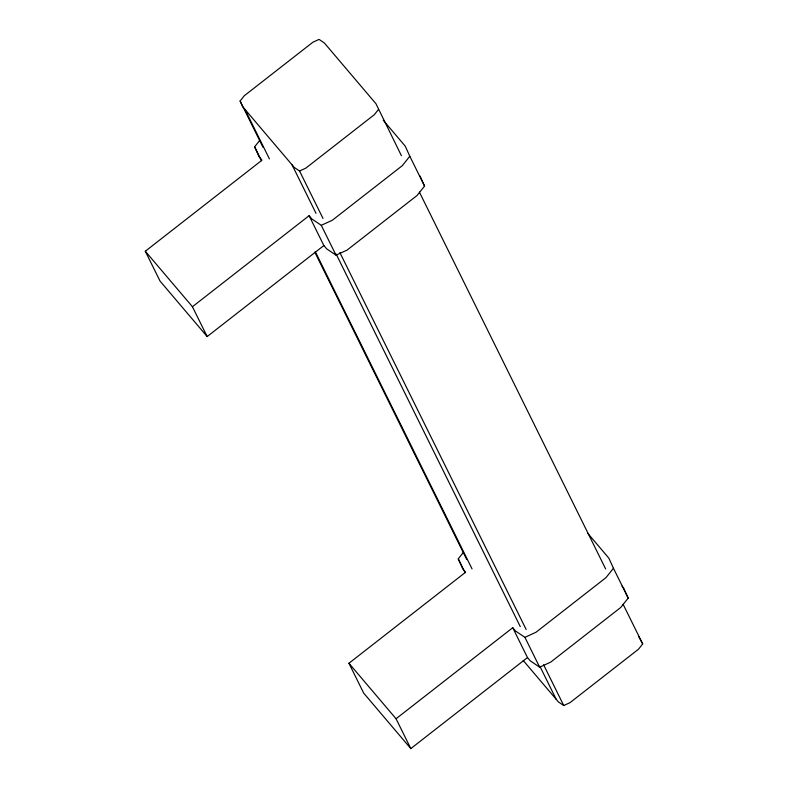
<?xml version="1.0" encoding="UTF-8"?>
<svg xmlns="http://www.w3.org/2000/svg" width="788" height="788" viewBox="0 0 788 788"><rect width="100%" height="100%" fill="white"/><g stroke="black" fill="none" stroke-linecap="round" stroke-linejoin="round"><path stroke-width="1.18" d="M322.991 218.414L299.568 171.016L294.279 167.45L242.684 106.695L240.104 101.012L244.31 95.732L312.826 42.266L319.071 39.4L324.361 42.976L375.955 103.721L401.407 155.699M207.175 336.575L192.43 306.729L309.103 215.695L323.858 245.541L207.175 336.575L160.043 281.08L145.297 251.244L261.98 160.2L259.183 156.911L254.613 146.824L259.833 140.274M378.526 109.414L374.33 114.693L305.813 168.149L299.568 171.016M383.214 120.219L405.239 146.154L409.809 156.251L402.363 165.608L332.359 220.226L321.277 225.319L311.9 218.985L309.103 215.695M419.994 176L424.555 186.086L417.108 195.454L347.104 250.072L336.033 255.164L326.646 248.831L323.858 245.541M410.814 748.6L396.059 718.755L512.742 627.721L527.487 657.566L410.814 748.6L363.682 693.105L348.936 663.26L465.609 572.226L462.822 568.936L458.252 558.85L463.462 552.29M587.631 533.161L608.878 558.18L613.448 568.266L605.992 577.634L535.988 632.252L524.916 637.344L515.539 631.011L512.742 627.721M622.057 586.173L623.623 588.025L628.194 598.112L620.747 607.469L550.743 662.097L539.662 667.19L530.285 660.856L527.487 657.566M638.536 636.369L642.703 643.924L638.507 649.204L569.99 702.669L563.745 705.536L558.456 701.96L523.232 660.492M145.297 251.244L192.43 306.729M348.936 663.26L396.059 718.755M409.809 156.251L424.555 186.086M613.448 568.266L628.194 598.112M419.383 192.065L605.667 568.985M623.091 604.258L642.703 643.924M339.874 252.574L526.157 629.494M543.592 664.757L563.745 705.536M292.043 164.82L316.008 213.312M336.161 254.091L520.267 626.598M539.879 666.274L556.22 699.34M321.277 225.319L336.033 255.164M524.916 637.344L539.662 667.19M244.92 109.325L269.427 158.92M315.18 251.5L472.051 568.897M240.104 101.012L262.985 147.297M315.279 253.096L466.703 559.48M254.613 146.824L261.468 160.683M458.252 558.85L465.097 572.699"/></g></svg>
